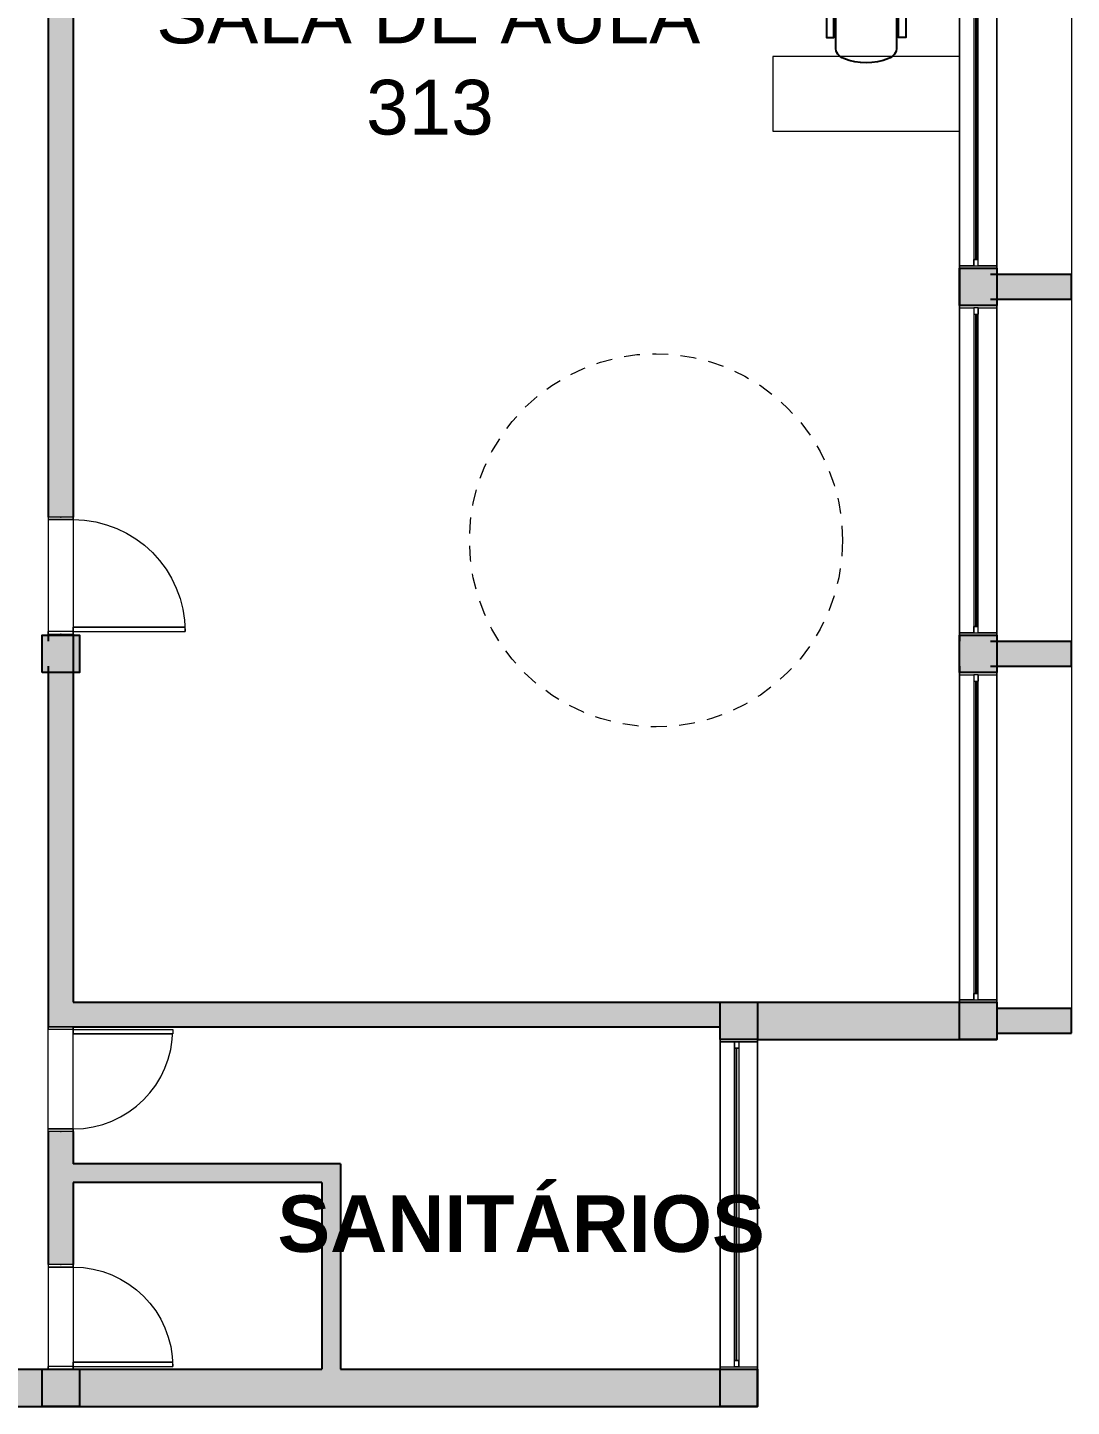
# Model space of a CAD drawing. Header units: metres. Extents: x 512 to 829, y -209 to 245.
# Drawn here: x 749.29 to 757.68, y -45.56 to -34.48 of the extents above; entities that cross this region are included whole.
import ezdxf

# ---------------------------------------------------------------- set-up
doc = ezdxf.new("R2010")
doc.units = ezdxf.units.M
doc.header["$LTSCALE"] = 0.508
doc.set_wipeout_variables(frame=1)
doc.header["$PDSIZE"] = -2
doc.linetypes.add('HIDDEN', pattern=[0.375, 0.25, -0.125])
for name, color, linetype, lineweight in [('AMB-NOVOS', 10, 'Continuous', 15), ('COVID-DISTANCIAMENTO', 253, 'HIDDEN', 5), ('None', 7, 'Continuous', 5), ('NãoImprimir', 7, 'Continuous', 5), ('Peitoris', 2, 'Continuous', 5), ('Telhado-Princ', 7, 'Continuous', 5)]:
    doc.layers.add(name, color=color, linetype=linetype, lineweight=lineweight)
doc.layers.add('ARQ-MOB', color=250, linetype='Continuous')
doc.layers.add('ARQ-MOB-CAD', color=250, linetype='Continuous')
doc.styles.add('Arial (bold)', font='arialbd.ttf')

# ---------------------------------------------------------------- blocks, each defined once
blk = doc.blocks.new('Grupo-3073')
at = {"color": 7, "linetype": 'Continuous', "lineweight": 5}
for points in [[(-1.325, 0.15), (-1.30595, 0.15), (-1.30595, -0.15), (-1.325, -0.15)], [(1.30595, 0.15), (1.325, 0.15), (1.325, -0.15), (1.30595, -0.15)]]:
    blk.add_wipeout(points, dxfattribs=at).dxf.layer = 'None'
at = {"layer": 'None', "color": 7, "linetype": 'Continuous', "lineweight": 5}
for points in [[(-1.325, 0.15), (-1.30595, 0.15), (-1.30595, -0.15), (-1.325, -0.15)], [(1.30595, 0.15), (1.325, 0.15), (1.325, -0.15), (1.30595, -0.15)]]:
    blk.add_lwpolyline(points, close=True, dxfattribs=at)
blk = doc.blocks.new('Grupo-3074')
at = {"layer": 'None', "color": 7}
blk.add_blockref('Grupo-3073', (0, 0), dxfattribs=at)
at = {"layer": 'None', "color": 7, "linetype": 'Continuous', "lineweight": 5}
for p, q in [((-1.325, 0.15), (-1.30595, 0.15)), ((-1.30595, 0.15), (-1.30595, -0.15)), ((1.325, 0.15), (1.30595, 0.15)), ((1.30595, 0.15), (1.30595, -0.15)), ((-1.325, -0.15), (-1.30595, -0.15)), ((1.325, -0.15), (1.30595, -0.15))]:
    blk.add_line(p, q, dxfattribs=at)
blk = doc.blocks.new('Grupo-3075')
at = {"layer": 'None', "color": 7, "linetype": 'Continuous', "lineweight": 5}
for p, q in [((-1.30595, 0.034925), (-1.30595, 0)), ((1.30595, 0.034925), (1.30595, 0))]:
    blk.add_line(p, q, dxfattribs=at)
blk = doc.blocks.new('Grupo-3076')
at = {"color": 7, "linetype": 'Continuous', "lineweight": 5}
for points in [[(-1.30595, 0.034925), (-1.25515, 0.034925), (-1.25515, 0), (-1.30595, 0)], [(1.25515, 0.034925), (1.30595, 0.034925), (1.30595, 0), (1.25515, 0)]]:
    blk.add_wipeout(points, dxfattribs=at).dxf.layer = 'None'
at = {"layer": 'None', "color": 7, "linetype": 'Continuous', "lineweight": 5}
for points in [[(-1.30595, 0.034925), (-1.25515, 0.034925), (-1.25515, 0), (-1.30595, 0)], [(1.25515, 0.034925), (1.30595, 0.034925), (1.30595, 0), (1.25515, 0)]]:
    blk.add_lwpolyline(points, close=True, dxfattribs=at)
blk = doc.blocks.new('Grupo-3077')
at = {"layer": 'None', "color": 7}
blk.add_blockref('Grupo-3075', (0, 0), dxfattribs=at)
at = {"color": 7, "linetype": 'Continuous', "lineweight": 5}
blk.add_wipeout([(-1.25515, 0.034925), (1.25515, 0.034925), (1.25515, 0), (-1.25515, 0)], dxfattribs=at).dxf.layer = 'None'
at = {"layer": 'None', "color": 7, "linetype": 'Continuous', "lineweight": 5}
blk.add_lwpolyline([(-1.25515, 0.034925), (1.25515, 0.034925), (1.25515, 0), (-1.25515, 0)], close=True, dxfattribs=at)
at = {"layer": 'None', "color": 7}
blk.add_blockref('Grupo-3076', (0, 0), dxfattribs=at)
at = {"layer": 'None', "color": 7, "linetype": 'Continuous', "lineweight": 5}
for p, q in [((-1.30595, 0.034925), (-1.25515, 0.034925)), ((-1.30595, 0), (-1.25515, 0)), ((-1.25515, 0.034925), (-1.25515, 0)), ((1.30595, 0.034925), (1.25515, 0.034925)), ((1.25515, 0.034925), (1.25515, 0)), ((1.30595, 0), (1.25515, 0))]:
    blk.add_line(p, q, dxfattribs=at)
blk = doc.blocks.new('Grupo-3078')
at = {"color": 7, "linetype": 'Continuous', "lineweight": 9}
blk.add_wipeout([(-1.255, 0.018), (1.255, 0.018), (1.255, 0.017), (-1.255, 0.017)], dxfattribs=at).dxf.layer = 'None'
blk = doc.blocks.new('Grupo-3079')
at = {"layer": 'None', "color": 7}
blk.add_blockref('Grupo-3078', (0, 0), dxfattribs=at)
at = {"layer": 'None', "color": 7, "linetype": 'Continuous', "lineweight": 25}
for p, q in [((-1.255, 0.018), (1.255, 0.018)), ((-1.255, 0.017), (1.255, 0.017))]:
    blk.add_line(p, q, dxfattribs=at)
blk = doc.blocks.new('Grupo-3080')
at = {"layer": 'None', "color": 7, "linetype": 'Continuous', "lineweight": 20}
for p, q in [((1.325, 0.15), (-1.325, 0.15)), ((1.325, -0.15), (-1.325, -0.15))]:
    blk.add_line(p, q, dxfattribs=at)
blk = doc.blocks.new('Window (2D)-269')
at = {"color": 7, "linetype": 'Continuous', "lineweight": 5}
blk.add_wipeout([(-1.325, 0.15), (1.325, 0.15), (1.325, -0.15), (-1.325, -0.15)], dxfattribs=at).dxf.layer = 'None'
at = {"layer": 'None', "color": 7}
blk.add_blockref('Grupo-3074', (0, 0), dxfattribs=at)
at = {"layer": 'None', "color": 7, "linetype": 'Continuous', "lineweight": 5}
for p, q in [((-1.325, 0.15), (1.325, 0.15)), ((-1.325, -0.15), (1.325, -0.15))]:
    blk.add_line(p, q, dxfattribs=at)
at = {"layer": 'NãoImprimir', "linetype": 'Continuous'}
for p in [(-1.325, 0), (1.325, 0)]:
    blk.add_point(p, dxfattribs=at)
at = {"layer": 'Peitoris'}
blk.add_blockref('Grupo-3077', (0, 0), dxfattribs=at)
blk.add_blockref('Grupo-3079', (0, 0), dxfattribs=at)
at = {"layer": 'Telhado-Princ'}
blk.add_blockref('Grupo-3080', (0, 0), dxfattribs=at)
blk = doc.blocks.new('Grupo-3081')
at = {"color": 7, "linetype": 'Continuous', "lineweight": 5}
for points in [[(-1.325, 0.15), (-1.30595, 0.15), (-1.30595, -0.15), (-1.325, -0.15)], [(1.30595, 0.15), (1.325, 0.15), (1.325, -0.15), (1.30595, -0.15)]]:
    blk.add_wipeout(points, dxfattribs=at).dxf.layer = 'None'
at = {"layer": 'None', "color": 7, "linetype": 'Continuous', "lineweight": 5}
for points in [[(-1.325, 0.15), (-1.30595, 0.15), (-1.30595, -0.15), (-1.325, -0.15)], [(1.30595, 0.15), (1.325, 0.15), (1.325, -0.15), (1.30595, -0.15)]]:
    blk.add_lwpolyline(points, close=True, dxfattribs=at)
blk = doc.blocks.new('Grupo-3082')
at = {"layer": 'None', "color": 7}
blk.add_blockref('Grupo-3081', (0, 0), dxfattribs=at)
at = {"layer": 'None', "color": 7, "linetype": 'Continuous', "lineweight": 5}
for p, q in [((-1.325, 0.15), (-1.30595, 0.15)), ((-1.30595, 0.15), (-1.30595, -0.15)), ((1.325, 0.15), (1.30595, 0.15)), ((1.30595, 0.15), (1.30595, -0.15)), ((-1.325, -0.15), (-1.30595, -0.15)), ((1.325, -0.15), (1.30595, -0.15))]:
    blk.add_line(p, q, dxfattribs=at)
blk = doc.blocks.new('Grupo-3083')
at = {"layer": 'None', "color": 7, "linetype": 'Continuous', "lineweight": 5}
for p, q in [((-1.30595, 0.034925), (-1.30595, 0)), ((1.30595, 0.034925), (1.30595, 0))]:
    blk.add_line(p, q, dxfattribs=at)
blk = doc.blocks.new('Grupo-3084')
at = {"color": 7, "linetype": 'Continuous', "lineweight": 5}
for points in [[(-1.30595, 0.034925), (-1.25515, 0.034925), (-1.25515, 0), (-1.30595, 0)], [(1.25515, 0.034925), (1.30595, 0.034925), (1.30595, 0), (1.25515, 0)]]:
    blk.add_wipeout(points, dxfattribs=at).dxf.layer = 'None'
at = {"layer": 'None', "color": 7, "linetype": 'Continuous', "lineweight": 5}
for points in [[(-1.30595, 0.034925), (-1.25515, 0.034925), (-1.25515, 0), (-1.30595, 0)], [(1.25515, 0.034925), (1.30595, 0.034925), (1.30595, 0), (1.25515, 0)]]:
    blk.add_lwpolyline(points, close=True, dxfattribs=at)
blk = doc.blocks.new('Grupo-3085')
at = {"layer": 'None', "color": 7}
blk.add_blockref('Grupo-3083', (0, 0), dxfattribs=at)
at = {"color": 7, "linetype": 'Continuous', "lineweight": 5}
blk.add_wipeout([(-1.25515, 0.034925), (1.25515, 0.034925), (1.25515, 0), (-1.25515, 0)], dxfattribs=at).dxf.layer = 'None'
at = {"layer": 'None', "color": 7, "linetype": 'Continuous', "lineweight": 5}
blk.add_lwpolyline([(-1.25515, 0.034925), (1.25515, 0.034925), (1.25515, 0), (-1.25515, 0)], close=True, dxfattribs=at)
at = {"layer": 'None', "color": 7}
blk.add_blockref('Grupo-3084', (0, 0), dxfattribs=at)
at = {"layer": 'None', "color": 7, "linetype": 'Continuous', "lineweight": 5}
for p, q in [((-1.30595, 0.034925), (-1.25515, 0.034925)), ((-1.30595, 0), (-1.25515, 0)), ((-1.25515, 0.034925), (-1.25515, 0)), ((1.30595, 0.034925), (1.25515, 0.034925)), ((1.25515, 0.034925), (1.25515, 0)), ((1.30595, 0), (1.25515, 0))]:
    blk.add_line(p, q, dxfattribs=at)
blk = doc.blocks.new('Grupo-3086')
at = {"color": 7, "linetype": 'Continuous', "lineweight": 9}
blk.add_wipeout([(-1.255, 0.018), (1.255, 0.018), (1.255, 0.017), (-1.255, 0.017)], dxfattribs=at).dxf.layer = 'None'
blk = doc.blocks.new('Grupo-3087')
at = {"layer": 'None', "color": 7}
blk.add_blockref('Grupo-3086', (0, 0), dxfattribs=at)
at = {"layer": 'None', "color": 7, "linetype": 'Continuous', "lineweight": 25}
for p, q in [((-1.255, 0.018), (1.255, 0.018)), ((-1.255, 0.017), (1.255, 0.017))]:
    blk.add_line(p, q, dxfattribs=at)
blk = doc.blocks.new('Grupo-3088')
at = {"layer": 'None', "color": 7, "linetype": 'Continuous', "lineweight": 20}
for p, q in [((1.325, 0.15), (-1.325, 0.15)), ((1.325, -0.15), (-1.325, -0.15))]:
    blk.add_line(p, q, dxfattribs=at)
blk = doc.blocks.new('Window (2D)-270')
at = {"color": 7, "linetype": 'Continuous', "lineweight": 5}
blk.add_wipeout([(-1.325, 0.15), (1.325, 0.15), (1.325, -0.15), (-1.325, -0.15)], dxfattribs=at).dxf.layer = 'None'
at = {"layer": 'None', "color": 7}
blk.add_blockref('Grupo-3082', (0, 0), dxfattribs=at)
at = {"layer": 'None', "color": 7, "linetype": 'Continuous', "lineweight": 5}
for p, q in [((-1.325, 0.15), (1.325, 0.15)), ((-1.325, -0.15), (1.325, -0.15))]:
    blk.add_line(p, q, dxfattribs=at)
at = {"layer": 'NãoImprimir', "linetype": 'Continuous'}
for p in [(-1.325, 0), (1.325, 0)]:
    blk.add_point(p, dxfattribs=at)
at = {"layer": 'Peitoris'}
blk.add_blockref('Grupo-3085', (0, 0), dxfattribs=at)
blk.add_blockref('Grupo-3087', (0, 0), dxfattribs=at)
at = {"layer": 'Telhado-Princ'}
blk.add_blockref('Grupo-3088', (0, 0), dxfattribs=at)
blk = doc.blocks.new('Grupo-3097')
at = {"color": 7, "linetype": 'Continuous', "lineweight": 5}
for points in [[(-1.325, 0.15), (-1.30595, 0.15), (-1.30595, -0.15), (-1.325, -0.15)], [(1.30595, 0.15), (1.325, 0.15), (1.325, -0.15), (1.30595, -0.15)]]:
    blk.add_wipeout(points, dxfattribs=at).dxf.layer = 'None'
at = {"layer": 'None', "color": 7, "linetype": 'Continuous', "lineweight": 5}
for points in [[(-1.325, 0.15), (-1.30595, 0.15), (-1.30595, -0.15), (-1.325, -0.15)], [(1.30595, 0.15), (1.325, 0.15), (1.325, -0.15), (1.30595, -0.15)]]:
    blk.add_lwpolyline(points, close=True, dxfattribs=at)
blk = doc.blocks.new('Grupo-3098')
at = {"layer": 'None', "color": 7}
blk.add_blockref('Grupo-3097', (0, 0), dxfattribs=at)
at = {"layer": 'None', "color": 7, "linetype": 'Continuous', "lineweight": 5}
for p, q in [((-1.325, 0.15), (-1.30595, 0.15)), ((-1.30595, 0.15), (-1.30595, -0.15)), ((1.325, 0.15), (1.30595, 0.15)), ((1.30595, 0.15), (1.30595, -0.15)), ((-1.325, -0.15), (-1.30595, -0.15)), ((1.325, -0.15), (1.30595, -0.15))]:
    blk.add_line(p, q, dxfattribs=at)
blk = doc.blocks.new('Grupo-3099')
at = {"layer": 'None', "color": 7, "linetype": 'Continuous', "lineweight": 5}
for p, q in [((-1.30595, 0.034925), (-1.30595, 0)), ((1.30595, 0.034925), (1.30595, 0))]:
    blk.add_line(p, q, dxfattribs=at)
blk = doc.blocks.new('Grupo-3100')
at = {"color": 7, "linetype": 'Continuous', "lineweight": 5}
for points in [[(-1.30595, 0.034925), (-1.25515, 0.034925), (-1.25515, 0), (-1.30595, 0)], [(1.25515, 0.034925), (1.30595, 0.034925), (1.30595, 0), (1.25515, 0)]]:
    blk.add_wipeout(points, dxfattribs=at).dxf.layer = 'None'
at = {"layer": 'None', "color": 7, "linetype": 'Continuous', "lineweight": 5}
for points in [[(-1.30595, 0.034925), (-1.25515, 0.034925), (-1.25515, 0), (-1.30595, 0)], [(1.25515, 0.034925), (1.30595, 0.034925), (1.30595, 0), (1.25515, 0)]]:
    blk.add_lwpolyline(points, close=True, dxfattribs=at)
blk = doc.blocks.new('Grupo-3101')
at = {"layer": 'None', "color": 7}
blk.add_blockref('Grupo-3099', (0, 0), dxfattribs=at)
at = {"color": 7, "linetype": 'Continuous', "lineweight": 5}
blk.add_wipeout([(-1.25515, 0.034925), (1.25515, 0.034925), (1.25515, 0), (-1.25515, 0)], dxfattribs=at).dxf.layer = 'None'
at = {"layer": 'None', "color": 7, "linetype": 'Continuous', "lineweight": 5}
blk.add_lwpolyline([(-1.25515, 0.034925), (1.25515, 0.034925), (1.25515, 0), (-1.25515, 0)], close=True, dxfattribs=at)
at = {"layer": 'None', "color": 7}
blk.add_blockref('Grupo-3100', (0, 0), dxfattribs=at)
at = {"layer": 'None', "color": 7, "linetype": 'Continuous', "lineweight": 5}
for p, q in [((-1.30595, 0.034925), (-1.25515, 0.034925)), ((-1.30595, 0), (-1.25515, 0)), ((-1.25515, 0.034925), (-1.25515, 0)), ((1.30595, 0.034925), (1.25515, 0.034925)), ((1.25515, 0.034925), (1.25515, 0)), ((1.30595, 0), (1.25515, 0))]:
    blk.add_line(p, q, dxfattribs=at)
blk = doc.blocks.new('Grupo-3102')
at = {"color": 7, "linetype": 'Continuous', "lineweight": 9}
blk.add_wipeout([(-1.255, 0.018), (1.255, 0.018), (1.255, 0.017), (-1.255, 0.017)], dxfattribs=at).dxf.layer = 'None'
blk = doc.blocks.new('Grupo-3103')
at = {"layer": 'None', "color": 7}
blk.add_blockref('Grupo-3102', (0, 0), dxfattribs=at)
at = {"layer": 'None', "color": 7, "linetype": 'Continuous', "lineweight": 25}
for p, q in [((-1.255, 0.018), (1.255, 0.018)), ((-1.255, 0.017), (1.255, 0.017))]:
    blk.add_line(p, q, dxfattribs=at)
blk = doc.blocks.new('Grupo-3104')
at = {"layer": 'None', "color": 7, "linetype": 'Continuous', "lineweight": 20}
for p, q in [((1.325, 0.15), (-1.325, 0.15)), ((1.325, -0.15), (-1.325, -0.15))]:
    blk.add_line(p, q, dxfattribs=at)
blk = doc.blocks.new('Window (2D)-272')
at = {"color": 7, "linetype": 'Continuous', "lineweight": 5}
blk.add_wipeout([(-1.325, 0.15), (1.325, 0.15), (1.325, -0.15), (-1.325, -0.15)], dxfattribs=at).dxf.layer = 'None'
at = {"layer": 'None', "color": 7}
blk.add_blockref('Grupo-3098', (0, 0), dxfattribs=at)
at = {"layer": 'None', "color": 7, "linetype": 'Continuous', "lineweight": 5}
for p, q in [((-1.325, 0.15), (1.325, 0.15)), ((-1.325, -0.15), (1.325, -0.15))]:
    blk.add_line(p, q, dxfattribs=at)
at = {"layer": 'NãoImprimir', "linetype": 'Continuous'}
for p in [(-1.325, 0), (1.325, 0)]:
    blk.add_point(p, dxfattribs=at)
at = {"layer": 'Peitoris'}
blk.add_blockref('Grupo-3101', (0, 0), dxfattribs=at)
blk.add_blockref('Grupo-3103', (0, 0), dxfattribs=at)
at = {"layer": 'Telhado-Princ'}
blk.add_blockref('Grupo-3104', (0, 0), dxfattribs=at)
blk = doc.blocks.new('Grupo-3105')
at = {"layer": 'None', "color": 7, "linetype": 'Continuous', "lineweight": 5}
for p, q in [((-0.47, 0.1), (-0.47, -0.1)), ((0.47, 0.1), (0.47, -0.1))]:
    blk.add_line(p, q, dxfattribs=at)
blk = doc.blocks.new('Grupo-3106')
at = {"color": 7, "linetype": 'Continuous', "lineweight": 5}
for points in [[(-0.47, 0.1), (-0.45, 0.1), (-0.45, -0.1), (-0.47, -0.1)], [(0.45, 0.1), (0.47, 0.1), (0.47, -0.1), (0.45, -0.1)]]:
    blk.add_wipeout(points, dxfattribs=at).dxf.layer = 'None'
at = {"layer": 'None', "color": 7, "linetype": 'Continuous', "lineweight": 5}
for points in [[(-0.47, 0.1), (-0.45, 0.1), (-0.45, -0.1), (-0.47, -0.1)], [(0.45, 0.1), (0.47, 0.1), (0.47, -0.1), (0.45, -0.1)]]:
    blk.add_lwpolyline(points, close=True, dxfattribs=at)
blk = doc.blocks.new('Grupo-3107')
at = {"layer": 'None', "color": 7}
blk.add_blockref('Grupo-3105', (0, 0), dxfattribs=at)
blk.add_blockref('Grupo-3106', (0, 0), dxfattribs=at)
at = {"layer": 'None', "color": 7, "linetype": 'Continuous', "lineweight": 5}
for p, q in [((-0.47, 0.1), (-0.45, 0.1)), ((-0.45, 0.1), (-0.45, -0.1)), ((0.47, 0.1), (0.45, 0.1)), ((0.45, 0.1), (0.45, -0.1)), ((-0.47, -0.1), (-0.45, -0.1)), ((0.47, -0.1), (0.45, -0.1))]:
    blk.add_line(p, q, dxfattribs=at)
blk = doc.blocks.new('Grupo-3108')
at = {"layer": 'None', "color": 7, "linetype": 'Continuous', "lineweight": 5}
blk.add_arc((-0.45, 0.1), 0.9, 0, 90, dxfattribs=at)
blk = doc.blocks.new('Grupo-3109')
at = {"color": 7, "linetype": 'Continuous', "lineweight": 5}
blk.add_wipeout([(-0.45, 0.1), (-0.45, 1), (-0.415, 1), (-0.415, 0.1)], dxfattribs=at).dxf.layer = 'None'
at = {"layer": 'None', "color": 7, "linetype": 'Continuous', "lineweight": 5}
blk.add_lwpolyline([(-0.45, 0.1), (-0.45, 1), (-0.415, 1), (-0.415, 0.1)], close=True, dxfattribs=at)
blk = doc.blocks.new('Grupo-3110')
at = {"layer": 'None', "color": 7}
blk.add_blockref('Grupo-3109', (0, 0), dxfattribs=at)
at = {"layer": 'None', "color": 7, "linetype": 'Continuous', "lineweight": 5}
for p, q in [((-0.45, 0.1), (-0.45, 1)), ((-0.45, 1), (-0.415, 1)), ((-0.415, 0.1), (-0.415, 1)), ((-0.45, 0.1), (-0.415, 0.1))]:
    blk.add_line(p, q, dxfattribs=at)
blk = doc.blocks.new('Grupo-3111')
at = {"layer": 'Peitoris', "color": 7}
blk.add_blockref('Grupo-3110', (0, 0), dxfattribs=at)
blk = doc.blocks.new('Grupo-3112')
at = {"layer": 'None', "color": 7, "linetype": 'Continuous', "lineweight": 5}
for p, q in [((0.47, 0.1), (-0.47, 0.1)), ((0.47, -0.1), (-0.47, -0.1))]:
    blk.add_line(p, q, dxfattribs=at)
blk = doc.blocks.new('Door (2D)-107')
at = {"layer": 'None', "color": 7}
blk.add_blockref('Grupo-3107', (0, 0), dxfattribs=at)
at = {"layer": 'NãoImprimir', "color": 7, "linetype": 'Continuous', "lineweight": 5}
for p in [(-0.47, 0), (0.47, 0)]:
    blk.add_point(p, dxfattribs=at)
at = {"layer": 'Peitoris', "color": 7}
blk.add_blockref('Grupo-3108', (0, 0), dxfattribs=at)
at = {"layer": 'None', "color": 7}
blk.add_blockref('Grupo-3111', (0, 0), dxfattribs=at)
at = {"layer": 'Telhado-Princ', "color": 7}
blk.add_blockref('Grupo-3112', (0, 0), dxfattribs=at)
blk = doc.blocks.new('Grupo-3121')
at = {"layer": 'None', "color": 7, "linetype": 'Continuous', "lineweight": 5}
for p, q in [((-0.42, 0.1), (-0.42, -0.1)), ((0.42, 0.1), (0.42, -0.1))]:
    blk.add_line(p, q, dxfattribs=at)
blk = doc.blocks.new('Grupo-3122')
at = {"color": 7, "linetype": 'Continuous', "lineweight": 5}
for points in [[(-0.42, 0.1), (-0.4, 0.1), (-0.4, -0.1), (-0.42, -0.1)], [(0.4, 0.1), (0.42, 0.1), (0.42, -0.1), (0.4, -0.1)]]:
    blk.add_wipeout(points, dxfattribs=at).dxf.layer = 'None'
at = {"layer": 'None', "color": 7, "linetype": 'Continuous', "lineweight": 5}
for points in [[(-0.42, 0.1), (-0.4, 0.1), (-0.4, -0.1), (-0.42, -0.1)], [(0.4, 0.1), (0.42, 0.1), (0.42, -0.1), (0.4, -0.1)]]:
    blk.add_lwpolyline(points, close=True, dxfattribs=at)
blk = doc.blocks.new('Grupo-3123')
at = {"layer": 'None', "color": 7}
blk.add_blockref('Grupo-3121', (0, 0), dxfattribs=at)
blk.add_blockref('Grupo-3122', (0, 0), dxfattribs=at)
at = {"layer": 'None', "color": 7, "linetype": 'Continuous', "lineweight": 5}
for p, q in [((-0.42, 0.1), (-0.4, 0.1)), ((-0.4, 0.1), (-0.4, -0.1)), ((0.42, 0.1), (0.4, 0.1)), ((0.4, 0.1), (0.4, -0.1)), ((-0.42, -0.1), (-0.4, -0.1)), ((0.42, -0.1), (0.4, -0.1))]:
    blk.add_line(p, q, dxfattribs=at)
blk = doc.blocks.new('Grupo-3124')
at = {"layer": 'None', "color": 7, "linetype": 'Continuous', "lineweight": 5}
blk.add_arc((-0.4, 0.1), 0.8, 0, 90, dxfattribs=at)
blk = doc.blocks.new('Grupo-3125')
at = {"color": 7, "linetype": 'Continuous', "lineweight": 5}
blk.add_wipeout([(-0.4, 0.1), (-0.4, 0.9), (-0.365, 0.9), (-0.365, 0.1)], dxfattribs=at).dxf.layer = 'None'
at = {"layer": 'None', "color": 7, "linetype": 'Continuous', "lineweight": 5}
blk.add_lwpolyline([(-0.4, 0.1), (-0.4, 0.9), (-0.365, 0.9), (-0.365, 0.1)], close=True, dxfattribs=at)
blk = doc.blocks.new('Grupo-3126')
at = {"layer": 'None', "color": 7}
blk.add_blockref('Grupo-3125', (0, 0), dxfattribs=at)
at = {"layer": 'None', "color": 7, "linetype": 'Continuous', "lineweight": 5}
for p, q in [((-0.4, 0.1), (-0.4, 0.9)), ((-0.4, 0.9), (-0.365, 0.9)), ((-0.365, 0.1), (-0.365, 0.9)), ((-0.4, 0.1), (-0.365, 0.1))]:
    blk.add_line(p, q, dxfattribs=at)
blk = doc.blocks.new('Grupo-3127')
at = {"layer": 'Peitoris', "color": 7}
blk.add_blockref('Grupo-3126', (0, 0), dxfattribs=at)
blk = doc.blocks.new('Grupo-3128')
at = {"layer": 'None', "color": 7, "linetype": 'Continuous', "lineweight": 5}
for p, q in [((0.42, 0.1), (-0.42, 0.1)), ((0.42, -0.1), (-0.42, -0.1))]:
    blk.add_line(p, q, dxfattribs=at)
blk = doc.blocks.new('Door (2D)-109')
at = {"layer": 'None', "color": 7}
blk.add_blockref('Grupo-3123', (0, 0), dxfattribs=at)
at = {"layer": 'NãoImprimir', "color": 7, "linetype": 'Continuous', "lineweight": 5}
for p in [(-0.42, 0), (0.42, 0)]:
    blk.add_point(p, dxfattribs=at)
at = {"layer": 'Peitoris', "color": 7}
blk.add_blockref('Grupo-3124', (0, 0), dxfattribs=at)
at = {"layer": 'None', "color": 7}
blk.add_blockref('Grupo-3127', (0, 0), dxfattribs=at)
at = {"layer": 'Telhado-Princ', "color": 7}
blk.add_blockref('Grupo-3128', (0, 0), dxfattribs=at)
blk = doc.blocks.new('Grupo-3129')
at = {"layer": 'None', "color": 7, "linetype": 'Continuous', "lineweight": 5}
for p, q in [((-0.42, 0.1), (-0.42, -0.1)), ((0.42, 0.1), (0.42, -0.1))]:
    blk.add_line(p, q, dxfattribs=at)
blk = doc.blocks.new('Grupo-3130')
at = {"color": 7, "linetype": 'Continuous', "lineweight": 5}
for points in [[(-0.42, 0.1), (-0.4, 0.1), (-0.4, -0.1), (-0.42, -0.1)], [(0.4, 0.1), (0.42, 0.1), (0.42, -0.1), (0.4, -0.1)]]:
    blk.add_wipeout(points, dxfattribs=at).dxf.layer = 'None'
at = {"layer": 'None', "color": 7, "linetype": 'Continuous', "lineweight": 5}
for points in [[(-0.42, 0.1), (-0.4, 0.1), (-0.4, -0.1), (-0.42, -0.1)], [(0.4, 0.1), (0.42, 0.1), (0.42, -0.1), (0.4, -0.1)]]:
    blk.add_lwpolyline(points, close=True, dxfattribs=at)
blk = doc.blocks.new('Grupo-3131')
at = {"layer": 'None', "color": 7}
blk.add_blockref('Grupo-3129', (0, 0), dxfattribs=at)
blk.add_blockref('Grupo-3130', (0, 0), dxfattribs=at)
at = {"layer": 'None', "color": 7, "linetype": 'Continuous', "lineweight": 5}
for p, q in [((-0.42, 0.1), (-0.4, 0.1)), ((-0.4, 0.1), (-0.4, -0.1)), ((0.42, 0.1), (0.4, 0.1)), ((0.4, 0.1), (0.4, -0.1)), ((-0.42, -0.1), (-0.4, -0.1)), ((0.42, -0.1), (0.4, -0.1))]:
    blk.add_line(p, q, dxfattribs=at)
blk = doc.blocks.new('Grupo-3132')
at = {"layer": 'None', "color": 7, "linetype": 'Continuous', "lineweight": 5}
blk.add_arc((-0.4, 0.1), 0.8, 0, 90, dxfattribs=at)
blk = doc.blocks.new('Grupo-3133')
at = {"color": 7, "linetype": 'Continuous', "lineweight": 5}
blk.add_wipeout([(-0.4, 0.1), (-0.4, 0.9), (-0.365, 0.9), (-0.365, 0.1)], dxfattribs=at).dxf.layer = 'None'
at = {"layer": 'None', "color": 7, "linetype": 'Continuous', "lineweight": 5}
blk.add_lwpolyline([(-0.4, 0.1), (-0.4, 0.9), (-0.365, 0.9), (-0.365, 0.1)], close=True, dxfattribs=at)
blk = doc.blocks.new('Grupo-3134')
at = {"layer": 'None', "color": 7}
blk.add_blockref('Grupo-3133', (0, 0), dxfattribs=at)
at = {"layer": 'None', "color": 7, "linetype": 'Continuous', "lineweight": 5}
for p, q in [((-0.4, 0.1), (-0.4, 0.9)), ((-0.4, 0.9), (-0.365, 0.9)), ((-0.365, 0.1), (-0.365, 0.9)), ((-0.4, 0.1), (-0.365, 0.1))]:
    blk.add_line(p, q, dxfattribs=at)
blk = doc.blocks.new('Grupo-3135')
at = {"layer": 'Peitoris', "color": 7}
blk.add_blockref('Grupo-3134', (0, 0), dxfattribs=at)
blk = doc.blocks.new('Grupo-3136')
at = {"layer": 'None', "color": 7, "linetype": 'Continuous', "lineweight": 5}
for p, q in [((0.42, 0.1), (-0.42, 0.1)), ((0.42, -0.1), (-0.42, -0.1))]:
    blk.add_line(p, q, dxfattribs=at)
blk = doc.blocks.new('Door (2D)-110')
at = {"layer": 'None', "color": 7}
blk.add_blockref('Grupo-3131', (0, 0), dxfattribs=at)
at = {"layer": 'NãoImprimir', "color": 7, "linetype": 'Continuous', "lineweight": 5}
for p in [(-0.42, 0), (0.42, 0)]:
    blk.add_point(p, dxfattribs=at)
at = {"layer": 'Peitoris', "color": 7}
blk.add_blockref('Grupo-3132', (0, 0), dxfattribs=at)
at = {"layer": 'None', "color": 7}
blk.add_blockref('Grupo-3135', (0, 0), dxfattribs=at)
at = {"layer": 'Telhado-Princ', "color": 7}
blk.add_blockref('Grupo-3136', (0, 0), dxfattribs=at)
blk = doc.blocks.new('Grupo-3137')
at = {"color": 7, "linetype": 'Continuous', "lineweight": 5}
for points in [[(-1.325, 0.15), (-1.30595, 0.15), (-1.30595, -0.15), (-1.325, -0.15)], [(1.30595, 0.15), (1.325, 0.15), (1.325, -0.15), (1.30595, -0.15)]]:
    blk.add_wipeout(points, dxfattribs=at).dxf.layer = 'None'
at = {"layer": 'None', "color": 7, "linetype": 'Continuous', "lineweight": 5}
for points in [[(-1.325, 0.15), (-1.30595, 0.15), (-1.30595, -0.15), (-1.325, -0.15)], [(1.30595, 0.15), (1.325, 0.15), (1.325, -0.15), (1.30595, -0.15)]]:
    blk.add_lwpolyline(points, close=True, dxfattribs=at)
blk = doc.blocks.new('Grupo-3138')
at = {"layer": 'None', "color": 7}
blk.add_blockref('Grupo-3137', (0, 0), dxfattribs=at)
at = {"layer": 'None', "color": 7, "linetype": 'Continuous', "lineweight": 5}
for p, q in [((-1.325, 0.15), (-1.30595, 0.15)), ((-1.30595, 0.15), (-1.30595, -0.15)), ((1.325, 0.15), (1.30595, 0.15)), ((1.30595, 0.15), (1.30595, -0.15)), ((-1.325, -0.15), (-1.30595, -0.15)), ((1.325, -0.15), (1.30595, -0.15))]:
    blk.add_line(p, q, dxfattribs=at)
blk = doc.blocks.new('Grupo-3139')
at = {"layer": 'None', "color": 7, "linetype": 'Continuous', "lineweight": 5}
for p, q in [((-1.30595, 0.034925), (-1.30595, 0)), ((1.30595, 0.034925), (1.30595, 0))]:
    blk.add_line(p, q, dxfattribs=at)
blk = doc.blocks.new('Grupo-3140')
at = {"color": 7, "linetype": 'Continuous', "lineweight": 5}
for points in [[(-1.30595, 0.034925), (-1.25515, 0.034925), (-1.25515, 0), (-1.30595, 0)], [(1.25515, 0.034925), (1.30595, 0.034925), (1.30595, 0), (1.25515, 0)]]:
    blk.add_wipeout(points, dxfattribs=at).dxf.layer = 'None'
at = {"layer": 'None', "color": 7, "linetype": 'Continuous', "lineweight": 5}
for points in [[(-1.30595, 0.034925), (-1.25515, 0.034925), (-1.25515, 0), (-1.30595, 0)], [(1.25515, 0.034925), (1.30595, 0.034925), (1.30595, 0), (1.25515, 0)]]:
    blk.add_lwpolyline(points, close=True, dxfattribs=at)
blk = doc.blocks.new('Grupo-3141')
at = {"layer": 'None', "color": 7}
blk.add_blockref('Grupo-3139', (0, 0), dxfattribs=at)
at = {"color": 7, "linetype": 'Continuous', "lineweight": 5}
blk.add_wipeout([(-1.25515, 0.034925), (1.25515, 0.034925), (1.25515, 0), (-1.25515, 0)], dxfattribs=at).dxf.layer = 'None'
at = {"layer": 'None', "color": 7, "linetype": 'Continuous', "lineweight": 5}
blk.add_lwpolyline([(-1.25515, 0.034925), (1.25515, 0.034925), (1.25515, 0), (-1.25515, 0)], close=True, dxfattribs=at)
at = {"layer": 'None', "color": 7}
blk.add_blockref('Grupo-3140', (0, 0), dxfattribs=at)
at = {"layer": 'None', "color": 7, "linetype": 'Continuous', "lineweight": 5}
for p, q in [((-1.30595, 0.034925), (-1.25515, 0.034925)), ((-1.30595, 0), (-1.25515, 0)), ((-1.25515, 0.034925), (-1.25515, 0)), ((1.30595, 0.034925), (1.25515, 0.034925)), ((1.25515, 0.034925), (1.25515, 0)), ((1.30595, 0), (1.25515, 0))]:
    blk.add_line(p, q, dxfattribs=at)
blk = doc.blocks.new('Grupo-3142')
at = {"color": 7, "linetype": 'Continuous', "lineweight": 9}
blk.add_wipeout([(-1.255, 0.018), (1.255, 0.018), (1.255, 0.017), (-1.255, 0.017)], dxfattribs=at).dxf.layer = 'None'
blk = doc.blocks.new('Grupo-3143')
at = {"layer": 'None', "color": 7}
blk.add_blockref('Grupo-3142', (0, 0), dxfattribs=at)
at = {"layer": 'None', "color": 7, "linetype": 'Continuous', "lineweight": 25}
for p, q in [((-1.255, 0.018), (1.255, 0.018)), ((-1.255, 0.017), (1.255, 0.017))]:
    blk.add_line(p, q, dxfattribs=at)
blk = doc.blocks.new('Grupo-3144')
at = {"layer": 'None', "color": 7, "linetype": 'Continuous', "lineweight": 20}
for p, q in [((1.325, 0.15), (-1.325, 0.15)), ((1.325, -0.15), (-1.325, -0.15))]:
    blk.add_line(p, q, dxfattribs=at)
blk = doc.blocks.new('Window (2D)-273')
at = {"color": 7, "linetype": 'Continuous', "lineweight": 5}
blk.add_wipeout([(-1.325, 0.15), (1.325, 0.15), (1.325, -0.15), (-1.325, -0.15)], dxfattribs=at).dxf.layer = 'None'
at = {"layer": 'None', "color": 7}
blk.add_blockref('Grupo-3138', (0, 0), dxfattribs=at)
at = {"layer": 'None', "color": 7, "linetype": 'Continuous', "lineweight": 5}
for p, q in [((-1.325, 0.15), (1.325, 0.15)), ((-1.325, -0.15), (1.325, -0.15))]:
    blk.add_line(p, q, dxfattribs=at)
at = {"layer": 'NãoImprimir', "linetype": 'Continuous'}
for p in [(-1.325, 0), (1.325, 0)]:
    blk.add_point(p, dxfattribs=at)
at = {"layer": 'Peitoris'}
blk.add_blockref('Grupo-3141', (0, 0), dxfattribs=at)
blk.add_blockref('Grupo-3143', (0, 0), dxfattribs=at)
at = {"layer": 'Telhado-Princ'}
blk.add_blockref('Grupo-3144', (0, 0), dxfattribs=at)
blk = doc.blocks.new('Grupo-3161')
at = {"layer": 'None', "linetype": 'Continuous', "lineweight": 0}
for points in [[(30.475, 58.972), (30.475, 59.272), (30.775, 59.272), (30.775, 58.972)], [(33.325, 58.972), (33.325, 59.272), (33.625, 59.272), (33.625, 58.972)], [(40.7, 58.972), (40.7, 59.272), (41, 59.272), (41, 58.972)]]:
    blk.add_hatch(color=255, dxfattribs=at).paths.add_polyline_path(points)
at = {"layer": 'None', "color": 7, "linetype": 'Continuous', "lineweight": 25}
for points in [[(30.475, 58.972), (30.475, 59.272), (30.775, 59.272), (30.775, 58.972)], [(33.325, 58.972), (33.325, 59.272), (33.625, 59.272), (33.625, 58.972)], [(40.7, 58.972), (40.7, 59.272), (41, 59.272), (41, 58.972)]]:
    blk.add_lwpolyline(points, close=True, dxfattribs=at)
blk = doc.blocks.new('Grupo-3162')
at = {"layer": 'None', "linetype": 'Continuous', "lineweight": 0}
for points in [[(25.805, 53.072), (25.805, 53.372), (26.105, 53.372), (26.105, 53.072)], [(30.475, 53.072), (30.475, 53.372), (30.775, 53.372), (30.775, 53.072)], [(33.325, 53.072), (33.325, 53.372), (33.625, 53.372), (33.625, 53.072)], [(38.775, 53.072), (38.775, 53.372), (39.075, 53.372), (39.075, 53.072)]]:
    blk.add_hatch(color=255, dxfattribs=at).paths.add_polyline_path(points)
at = {"layer": 'None', "color": 7, "linetype": 'Continuous', "lineweight": 25}
for points in [[(25.805, 53.072), (25.805, 53.372), (26.105, 53.372), (26.105, 53.072)], [(30.475, 53.072), (30.475, 53.372), (30.775, 53.372), (30.775, 53.072)], [(33.325, 53.072), (33.325, 53.372), (33.625, 53.372), (33.625, 53.072)], [(38.775, 53.072), (38.775, 53.372), (39.075, 53.372), (39.075, 53.072)]]:
    blk.add_lwpolyline(points, close=True, dxfattribs=at)
blk = doc.blocks.new('Grupo-3163')
at = {"layer": 'None', "linetype": 'Continuous', "lineweight": 0}
for points in [[(25.805, 56.022), (25.805, 56.322), (26.105, 56.322), (26.105, 56.022)], [(30.475, 56.022), (30.475, 56.322), (30.775, 56.322), (30.775, 56.022)], [(38.775, 56.022), (38.775, 56.322), (39.075, 56.322), (39.075, 56.022)], [(40.7, 56.022), (40.7, 56.322), (41, 56.322), (41, 56.022)]]:
    blk.add_hatch(color=255, dxfattribs=at).paths.add_polyline_path(points)
at = {"layer": 'None', "color": 7, "linetype": 'Continuous', "lineweight": 25}
for points in [[(25.805, 56.022), (25.805, 56.322), (26.105, 56.322), (26.105, 56.022)], [(30.475, 56.022), (30.475, 56.322), (30.775, 56.322), (30.775, 56.022)], [(38.775, 56.022), (38.775, 56.322), (39.075, 56.322), (39.075, 56.022)], [(40.7, 56.022), (40.7, 56.322), (41, 56.322), (41, 56.022)]]:
    blk.add_lwpolyline(points, close=True, dxfattribs=at)
blk = doc.blocks.new('Grupo-3167')
at = {"layer": 'None', "linetype": 'Continuous', "lineweight": 0}
for points in [[(30.475, 61.922), (30.475, 62.222), (30.775, 62.222), (30.775, 61.922)], [(40.7, 61.922), (40.7, 62.222), (41, 62.222), (41, 61.922)]]:
    blk.add_hatch(color=255, dxfattribs=at).paths.add_polyline_path(points)
at = {"layer": 'None', "color": 7, "linetype": 'Continuous', "lineweight": 25}
for points in [[(30.475, 61.922), (30.475, 62.222), (30.775, 62.222), (30.775, 61.922)], [(40.7, 61.922), (40.7, 62.222), (41, 62.222), (41, 61.922)]]:
    blk.add_lwpolyline(points, close=True, dxfattribs=at)
blk = doc.blocks.new('35S66S7401')
at = {"layer": 'ARQ-MOB-CAD'}
blk.add_lwpolyline([(-0.18, 0.083, 0.181476), (0.18, 0.083, 0.312558), (0.245, 0.176), (0.245, 0.584, 0.34754), (0.178, 0.669, 0.059745), (0, 0.69, 0.059745), (-0.178, 0.669, 0.34754), (-0.245, 0.584), (-0.245, 0.176, 0.312558)], format="xyb", close=True, dxfattribs=at)
for points in [[(0.245, 0.584, 0.272556), (0.174, 0.653, 0.059776), (0, 0.674, 0.059776), (-0.174, 0.653, 0.272556), (-0.245, 0.584, 0.278118)], [(0.245, 0.584, -0.342833), (0.186, 0.557, 0.037263), (0.02, 0.586, 0.049093), (-0.02, 0.586, 0.037263), (-0.186, 0.557, -0.342833), (-0.245, 0.584)], [(0.245, 0.484, -0.342833), (0.186, 0.456, 0.037263), (0.02, 0.485, 0.049093), (-0.02, 0.485, 0.037263), (-0.186, 0.456, -0.342833), (-0.245, 0.484)]]:
    blk.add_lwpolyline(points, format="xyb", dxfattribs=at)
for points in [[(-0.26, 0.599), (-0.32, 0.599), (-0.32, 0.254), (-0.26, 0.254)], [(0.26, 0.599), (0.32, 0.599), (0.32, 0.254), (0.26, 0.254)]]:
    blk.add_lwpolyline(points, close=True, dxfattribs=at)

msp = doc.modelspace()

# ---------------------------------------------------------------- linework, layer by layer
at = {"layer": 'COVID-DISTANCIAMENTO'}
msp.add_circle((754.3443, -38.6034), 1.5, dxfattribs=at)
at = {"layer": 'None', "color": 7, "linetype": 'Continuous', "lineweight": 25}
for p, q in [((749.4585, -33.4624), (749.4585, -38.4174)), ((749.6585, -33.7149), (749.6585, -38.4174)), ((756.7835, -36.4149), (756.7835, -36.7149)), ((757.0835, -36.4149), (757.0835, -36.7149)), ((757.0335, -36.4649), (757.6835, -36.4649)), ((757.6835, -36.6649), (757.6835, -36.4649)), ((757.0335, -36.6649), (757.6835, -36.6649)), ((749.4585, -39.3574), (749.4585, -39.4149)), ((749.6585, -39.3574), (749.6585, -42.3149)), ((756.7835, -39.3649), (756.7835, -39.4149)), ((757.0335, -39.4149), (757.6835, -39.4149)), ((757.0835, -39.3649), (757.0835, -39.4149)), ((757.6835, -39.6149), (757.6835, -39.4149)), ((749.4585, -39.6149), (749.4585, -42.5149)), ((756.7835, -39.6149), (756.7835, -39.6649)), ((757.0335, -39.6149), (757.6835, -39.6149)), ((757.0835, -39.6149), (757.0835, -39.6649)), ((749.6585, -42.3149), (754.8585, -42.3149)), ((754.8585, -42.3149), (756.7835, -42.3149)), ((757.0835, -42.3149), (757.0835, -42.6149)), ((757.0835, -42.3649), (757.6835, -42.3649)), ((757.6835, -42.5649), (757.6835, -42.3649)), ((749.6585, -42.5149), (754.8585, -42.5149)), ((754.8585, -42.6149), (754.8585, -42.5149)), ((755.1585, -42.6149), (757.0835, -42.6149)), ((757.0835, -42.5649), (757.6835, -42.5649)), ((749.4585, -43.3549), (749.4585, -44.4249)), ((749.6585, -43.3549), (749.6585, -43.6149)), ((751.8085, -43.6149), (749.6585, -43.6149)), ((751.8085, -43.6149), (751.8085, -45.2649)), ((749.6585, -43.7649), (749.6585, -44.4249)), ((751.6585, -43.7649), (749.6585, -43.7649)), ((751.6585, -43.7649), (751.6585, -45.2649)), ((751.8085, -45.2649), (754.8585, -45.2649)), ((755.1585, -45.5649), (755.1585, -45.2649)), ((741.8885, -45.5649), (755.1585, -45.5649))]:
    msp.add_line(p, q, dxfattribs=at)
at = {"layer": 'None', "color": 7, "linetype": 'Continuous', "lineweight": 5}
for p, q in [((757.6835, -33.7149), (757.6835, -36.4649)), ((757.6835, -36.6649), (757.6835, -39.4149)), ((757.6835, -39.6149), (757.6835, -42.3649))]:
    msp.add_line(p, q, dxfattribs=at)
at = {"layer": 'None', "color": 250, "linetype": 'Continuous'}
for points in [[(749.4585, -33.4624), (749.6585, -33.4624), (749.4585, -38.4174), (749.6585, -38.4174)], [(757.0335, -36.6649), (757.0335, -36.4649), (757.6835, -36.6649), (757.6835, -36.4649)], [(749.4585, -39.3574), (749.6585, -39.3574), (749.4585, -42.5149), (749.6585, -42.5149)], [(757.0335, -39.6149), (757.0335, -39.4149), (757.6835, -39.6149), (757.6835, -39.4149)], [(749.6585, -42.5149), (749.6585, -42.3149), (754.8585, -42.5149), (754.8585, -42.3149)], [(755.1585, -42.6149), (754.8585, -42.3149), (757.0835, -42.6149), (756.7835, -42.3149)], [(757.0835, -42.5649), (757.0835, -42.3649), (757.6835, -42.5649), (757.6835, -42.3649)], [(749.4585, -43.3549), (749.6585, -43.3549), (749.4585, -44.4249), (749.6585, -44.4249)], [(751.8085, -43.6149), (751.6585, -43.7649), (749.6585, -43.6149), (749.6585, -43.7649)], [(751.6585, -43.7649), (751.8085, -43.6149), (751.6585, -45.2649), (751.8085, -45.2649)], [(749.4585, -45.2649), (749.6585, -45.2649), (749.4585, -45.2649), (749.6585, -45.2649)]]:
    msp.add_solid(points, dxfattribs=at)
at = {"layer": 'None', "color": 254, "linetype": 'Continuous'}
for points in [[(756.7835, -36.4149), (757.0835, -36.4149), (756.7835, -36.7149), (757.0835, -36.7149)], [(756.7835, -39.3649), (757.0835, -39.3649), (756.7835, -39.6649), (757.0835, -39.6649)], [(754.8585, -42.6149), (755.1585, -42.6149), (754.8585, -42.3149)], [(756.7835, -42.3149), (757.0835, -42.3149), (756.7835, -42.3149), (757.0835, -42.6149)], [(755.1585, -45.5649), (754.8585, -45.2649), (755.1585, -45.2649), (754.8585, -45.2649)]]:
    msp.add_solid(points, dxfattribs=at)

# ---------------------------------------------------------------- block references
at = {"layer": 'None', "linetype": 'Continuous', "lineweight": 0, "xscale": -1}
msp.add_blockref('35S66S7401', (756.0335, -34.8149), dxfattribs=at)

# ---------------------------------------------------------------- texts
at = {"layer": 'AMB-NOVOS', "linetype": 'Continuous', "lineweight": 0, "insert": (750.1004, -34.1685), "char_height": 0.44, "attachment_point": 1}
msp.add_mtext_dynamic_manual_height_columns('\\pi0.22623;{\\fArial|b0|i0|c0|p34;SALA DE AULA\\P\\pi1.91345;313}', width=4.798735, gutter_width=1, heights=[0], dxfattribs=at)

# ---------------------------------------------------------------- next in the draw order: block references
at = {"layer": 'None', "color": 7, "xscale": -1}
for name, p, rotation in [('Window (2D)-269', (756.9335, -35.0899), 90), ('Window (2D)-270', (756.9335, -38.0399), 90), ('Door (2D)-107', (749.5585, -38.8874), 270), ('Window (2D)-272', (756.9335, -40.9899), 90), ('Door (2D)-110', (749.5585, -44.8449), 270)]:
    msp.add_blockref(name, p, dxfattribs=dict(at, rotation=rotation))
at = {"layer": 'None', "color": 7, "rotation": 270}
msp.add_blockref('Door (2D)-109', (749.5585, -42.9349), dxfattribs=at)

# ---------------------------------------------------------------- next in the draw order: linework, layer by layer
at = {"layer": 'ARQ-MOB', "linetype": 'Continuous', "lineweight": 0}
msp.add_lwpolyline([(755.2835, -35.3149), (756.7835, -35.3149), (756.7835, -34.7149), (755.2835, -34.7149)], close=True, dxfattribs=at)
at = {"layer": 'None', "color": 7, "linetype": 'Continuous', "lineweight": 25}
for p, q in [((742.1885, -45.2649), (749.4585, -45.2649)), ((749.6585, -45.2649), (751.6585, -45.2649))]:
    msp.add_line(p, q, dxfattribs=at)
at = {"layer": 'None', "color": 250, "linetype": 'Continuous'}
msp.add_solid([(741.8885, -45.5649), (742.1885, -45.2649), (755.1585, -45.5649), (754.8585, -45.2649)], dxfattribs=at)

# ---------------------------------------------------------------- next in the draw order: block references
at = {"layer": 'None', "color": 7}
for name in ['Grupo-3167', 'Grupo-3161']:
    msp.add_blockref(name, (716.0835, -98.6368), dxfattribs=at)

# ---------------------------------------------------------------- next in the draw order: block references
at = {"layer": 'None', "color": 7, "rotation": 90}
msp.add_blockref('Window (2D)-273', (755.0085, -43.9399), dxfattribs=at)

# ---------------------------------------------------------------- next in the draw order: block references
at = {"layer": 'None', "color": 7}
for name in ['Grupo-3163', 'Grupo-3162']:
    msp.add_blockref(name, (716.0835, -98.6368), dxfattribs=at)

# ---------------------------------------------------------------- next in the draw order: texts
at = {"layer": 'None', "color": 7, "insert": (753.2595, -43.8681), "char_height": 0.45475, "attachment_point": 2, "line_spacing_factor": 0.992596, "style": 'Arial (bold)'}
msp.add_mtext('SANITÁRIOS', dxfattribs=at)

doc.saveas('drawing.dxf')
